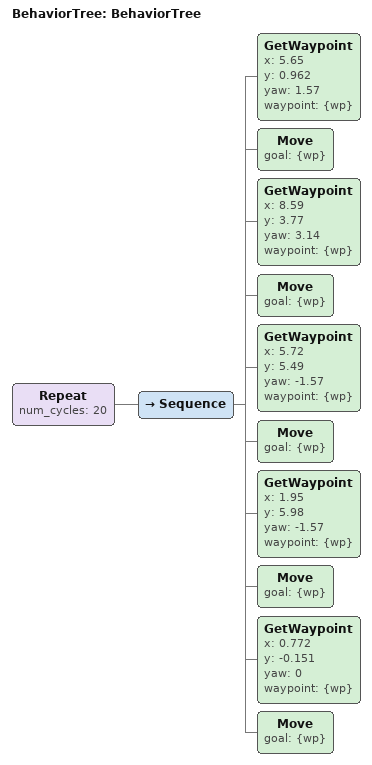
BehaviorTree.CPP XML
<?xml version="1.0" encoding="UTF-8"?>
<root BTCPP_format="3"
      main_tree_to_execute="BehaviorTree">
  <BehaviorTree ID="BehaviorTree">
    <Repeat num_cycles="20">
      <Sequence>
        <GetWaypoint x="5.65"
                     y="0.962"
                     yaw="1.57"
                     waypoint="{wp}"/>
        <Move goal="{wp}"/>
        <GetWaypoint x="8.59"
                     y="3.77"
                     yaw="3.14"
                     waypoint="{wp}"/>
        <Move goal="{wp}"/>
        <GetWaypoint x="5.72"
                     y="5.49"
                     yaw="-1.57"
                     waypoint="{wp}"/>
        <Move goal="{wp}"/>
        <GetWaypoint x="1.95"
                     y="5.98"
                     yaw="-1.57"
                     waypoint="{wp}"/>
        <Move goal="{wp}"/>
        <GetWaypoint x="0.772"
                     y="-0.151"
                     yaw="0"
                     waypoint="{wp}"/>
        <Move goal="{wp}"/>
      </Sequence>
    </Repeat>
  </BehaviorTree>

</root>
